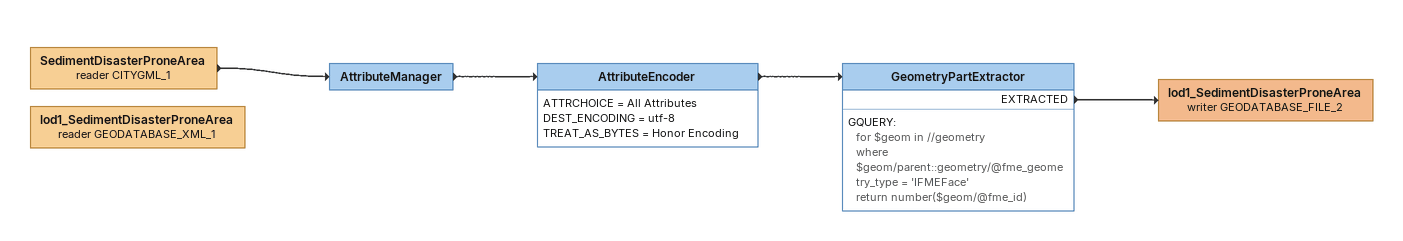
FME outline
SedimentDisasterProneArea (reader CITYGML_1)
    -> AttributeManager
AttributeManager
    -> AttributeEncoder
AttributeEncoder
    ATTRCHOICE = All Attributes
    DEST_ENCODING = utf-8
    TREAT_AS_BYTES = Honor Encoding
    -> GeometryPartExtractor
GeometryPartExtractor
    GQUERY:
      for $geom in //geometry
      where $geom/parent::geometry/@fme_geometry_type = 'IFMEFace'
      return number($geom/@fme_id)
    EXTRACTED -> lod1_SedimentDisasterProneArea (writer GEODATABASE_FILE_2)
lod1_SedimentDisasterProneArea (writer GEODATABASE_FILE_2)
lod1_SedimentDisasterProneArea (reader GEODATABASE_XML_1)
